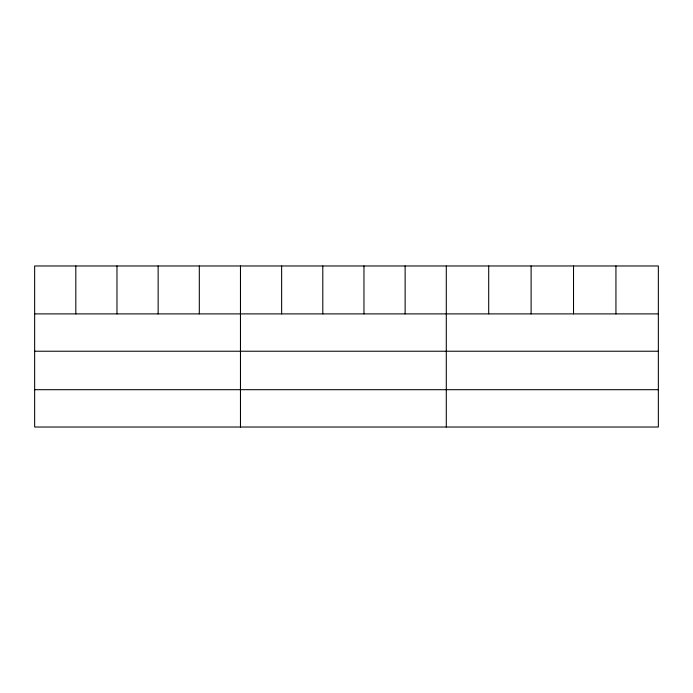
<?xml version="1.0" encoding="UTF-8"?>
<svg xmlns="http://www.w3.org/2000/svg" width="693" height="693" viewBox="0 0 693 693"><rect width="100%" height="100%" fill="white"/><g stroke="black" fill="none" stroke-linecap="round" stroke-linejoin="round"><path stroke-width="1.04" d="M658.35 351.23L658.35 265.973L34.65 265.973L34.65 427.027L658.35 427.027L658.35 351.23L34.65 351.23M34.65 313.894L658.35 313.894M34.65 389.691L658.35 389.691M615.938 265.973L615.938 313.894M573.527 265.973L573.527 313.894M531.115 265.973L531.115 313.894M488.704 265.973L488.704 313.894M446.292 265.973L446.292 427.027M405.128 265.973L405.128 313.894M363.964 265.973L363.964 313.894M322.799 265.973L322.799 313.894M281.635 265.973L281.635 313.894M240.471 265.973L240.471 427.027M199.307 265.973L199.307 313.894M158.143 265.973L158.143 313.894M116.978 265.973L116.978 313.894M75.814 265.973L75.814 313.894"/></g></svg>
